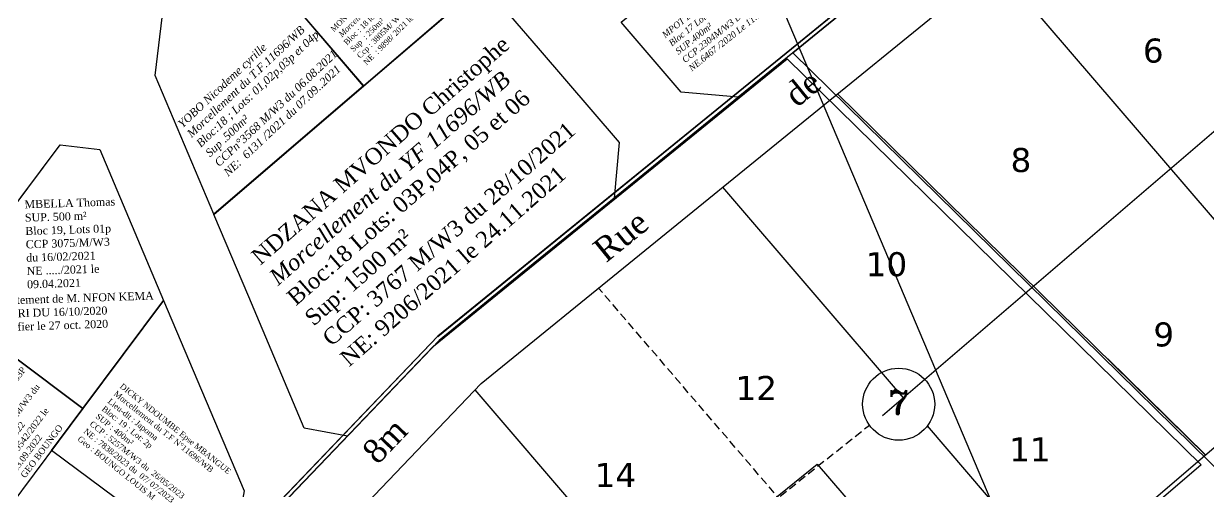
# Model space of a CAD drawing. Header units: millimetres. Extents: x 587399 to 927168, y 438565 to 1444955.
# Drawn here: x 591495.6 to 591643.7, y 444633.2 to 444691.6 of the extents above; entities that cross this region are included whole.
import ezdxf
from ezdxf.enums import TextEntityAlignment as Align

# ---------------------------------------------------------------- set-up
doc = ezdxf.new("R2010")
doc.units = ezdxf.units.MM
doc.header["$LTSCALE"] = 2
doc.linetypes.add('DISCONTINU', pattern=[0.75, 0.5, -0.25])
for name, color, linetype in [('AOUT 2021', 172, 'Continuous'), ('end maj 26 02 2021', 7, 'Continuous'), ('MAJ AOUT', 182, 'Continuous'), ('MAJ NOV 2021', 7, 'Continuous'), ('Parcelle MAJ', 6, 'Continuous')]:
    doc.layers.add(name, color=color, linetype=linetype)
doc.layers.add('MAJ APRES LE 13.01.2023', color=222, linetype='Continuous', lineweight=30)
doc.styles.get("Standard").update_dxf_attribs({"font": 'arial.ttf'})
doc.styles.add('STYLE3', font='tt0012m_.ttf', dxfattribs={"height": 13})
doc.styles.add('Times 1.0', font='times.ttf', dxfattribs={"width": 0.99, "height": 1})
doc.styles.add('TITRE', font='romant.shx', dxfattribs={"height": 5, "bigfont": 'bigfont.shx'})
doc.styles.add('Verdana 1.0', font='verdana.ttf', dxfattribs={"width": 0.99, "height": 1})

msp = doc.modelspace()

# ---------------------------------------------------------------- linework, layer by layer
at = {"color": 232, "lineweight": 30, "flags": 128}
msp.add_lwpolyline([(589619, 444839), (589665, 444789), (589701, 444534), (591315, 445141), (591436, 445058), (592078, 443543), (591745, 440674), (591661, 440379)], dxfattribs=at)
msp.add_lwpolyline([(589619, 444839), (589665, 444789), (589701, 444534), (591315, 445141), (591436, 445058), (592078, 443543), (591745, 440674), (591661, 440379)], dxfattribs=at)
msp.add_lwpolyline([(589619, 444839), (589665, 444789), (589701, 444534), (591315, 445141), (591436, 445058), (592078, 443543), (591745, 440674), (591661, 440379)], dxfattribs=at)
at = {"color": 150, "flags": 128}
msp.add_lwpolyline([(591500.153, 444676.493), (591505.095, 444675.894), (591513.077, 444657.036), (591503.005, 444643.559), (591485.382, 444656.731)], close=True, dxfattribs=at)
msp.add_lwpolyline([(591500.153, 444676.493), (591505.095, 444675.894), (591513.077, 444657.036), (591503.005, 444643.559), (591485.382, 444656.731)], close=True, dxfattribs=at)
at = {"layer": 'end maj 26 02 2021', "color": 7, "linetype": 'ByBlock'}
for p, q in [((591547.354, 444652.548), (591637.287, 444725.682)), ((591591.564, 444688.5), (591637.287, 444725.682)), ((591552.785, 444646.654), (591641.171, 444718.529)), ((591684.515, 444712.584), (591602.946, 444642.623)), ((591658.503, 444650.751), (591617.135, 444698.983)), ((591715.432, 444699.578), (591625.105, 444622.105)), ((591547.366, 444652.561), (591591.564, 444688.5)), ((591547.366, 444652.561), (591591.564, 444688.5)), ((591591.564, 444688.5), (591591.564, 444688.5)), ((591591.564, 444688.5), (591591.564, 444688.5)), ((591597.311, 444682.862), (591643.322, 444637.73)), ((591597.311, 444682.862), (591643.322, 444637.73)), ((591605.574, 444644.877), (591582.986, 444671.213)), ((591484.566, 444587.062), (591547.366, 444652.561)), ((591502.13, 444605.381), (591547.366, 444652.561)), ((591489.397, 444580.541), (591552.785, 444646.654)), ((591594.743, 444596.064), (591552.029, 444645.865)), ((591625.105, 444622.105), (591608.568, 444641.385)), ((591642.342, 444636.889), (591537.814, 444547.236))]:
    msp.add_line(p, q, dxfattribs=at)
at = {"layer": 'end maj 26 02 2021', "color": 7, "linetype": 'ByBlock', "ltscale": 0.0014}
for p, q in [((591637.288, 444725.682), (591591.564, 444688.5)), ((591591.564, 444688.5), (591547.366, 444652.561)), ((591547.366, 444652.561), (591484.566, 444587.062)), ((591631.095, 444649.733), (591643.325, 444637.733))]:
    msp.add_line(p, q, dxfattribs=at)
at = {"layer": 'end maj 26 02 2021', "color": 7, "linetype": 'DISCONTINU'}
for p, q in [((591609.924, 444609.085), (591567.463, 444658.59)), ((591527.971, 444583.036), (591601.3, 444641.471))]:
    msp.add_line(p, q, dxfattribs=at)
at = {"layer": 'end maj 26 02 2021', "color": 3, "flags": 128}
msp.add_lwpolyline([(591874.456, 444998.939), (591843.421, 444931.555), (591839.95, 444859.828), (591823.748, 444627.747), (591849.139, 444580.95), (591929.931, 444466.068), (591959.557, 444438.385), (592091.822, 444398.082), (592072.215, 444327.865), (591903.957, 444291.158), (591658.989, 444284.208), (591608.839, 444293.269), (591518.957, 444346.158), (591503.907, 444347.982), (591496.814, 444355.823), (591496.453, 444373.421), (591520.208, 444475.348), (591523.321, 444520.978), (591650.649, 444630.187), (591591.726, 444687.985), (591637.449, 444725.167), (591690.907, 444742.417), (591737.168, 444905.939), (591770.073, 444989.463)], dxfattribs=at)
msp.add_lwpolyline([(591874.456, 444998.939), (591843.421, 444931.555), (591839.95, 444859.828), (591823.748, 444627.747), (591849.139, 444580.95), (591929.931, 444466.068), (591959.557, 444438.385), (592091.822, 444398.082), (592072.215, 444327.865), (591903.957, 444291.158), (591658.989, 444284.208), (591608.839, 444293.269), (591518.957, 444346.158), (591503.907, 444347.982), (591496.814, 444355.823), (591496.453, 444373.421), (591520.208, 444475.348), (591523.321, 444520.978), (591650.649, 444630.187), (591591.726, 444687.985), (591637.449, 444725.167), (591690.907, 444742.417), (591737.168, 444905.939), (591770.073, 444989.463)], dxfattribs=at)
at = {"layer": 'end maj 26 02 2021', "color": 6, "linetype": 'ByBlock', "lineweight": -3, "ltscale": 0.0014, "flags": 128}
msp.add_lwpolyline([(591770.073, 444989.463), (591737.168, 444905.939), (591690.907, 444742.417), (591637.449, 444725.167), (591591.726, 444687.985), (591547.534, 444652.048), (591484.721, 444586.54), (591374.436, 444474.456), (591285.46, 444485.64)], dxfattribs=at)
msp.add_lwpolyline([(591770.073, 444989.463), (591737.168, 444905.939), (591690.907, 444742.417), (591637.449, 444725.167), (591591.726, 444687.985), (591547.534, 444652.048), (591484.721, 444586.54), (591374.436, 444474.456), (591285.46, 444485.64)], dxfattribs=at)
msp.add_lwpolyline([(591770.073, 444989.463), (591737.168, 444905.939), (591690.907, 444742.417), (591637.449, 444725.167), (591591.726, 444687.985), (591547.534, 444652.048), (591484.721, 444586.54), (591374.436, 444474.456), (591285.46, 444485.64)], dxfattribs=at)
msp.add_lwpolyline([(591770.073, 444989.463), (591737.168, 444905.939), (591690.907, 444742.417), (591637.449, 444725.167), (591591.726, 444687.985), (591547.534, 444652.048), (591484.721, 444586.54), (591374.436, 444474.456), (591285.46, 444485.64)], dxfattribs=at)
at = {"layer": 'end maj 26 02 2021', "color": 150, "lineweight": -3, "flags": 128}
msp.add_lwpolyline([(591589.702, 444707.588), (591600.445, 444695.063), (591584.917, 444682.439), (591577.787, 444683.08), (591570.299, 444691.81)], close=True, dxfattribs=at)
msp.add_lwpolyline([(591589.702, 444707.588), (591600.445, 444695.063), (591584.917, 444682.439), (591577.787, 444683.08), (591570.299, 444691.81)], close=True, dxfattribs=at)
msp.add_lwpolyline([(591589.702, 444707.588), (591600.445, 444695.063), (591584.917, 444682.439), (591577.787, 444683.08), (591570.299, 444691.81)], close=True, dxfattribs=at)
msp.add_lwpolyline([(591589.702, 444707.588), (591600.445, 444695.063), (591584.917, 444682.439), (591577.787, 444683.08), (591570.299, 444691.81)], close=True, dxfattribs=at)
at = {"layer": 'end maj 26 02 2021', "color": 7, "linetype": 'ByBlock', "ltscale": 0.0014, "flags": 128}
msp.add_lwpolyline([(591466.981, 444569.19), (591484.566, 444587.062), (591547.369, 444652.561), (591591.564, 444688.5)], dxfattribs=at)
msp.add_lwpolyline([(591466.981, 444569.19), (591484.566, 444587.062), (591547.369, 444652.561), (591591.564, 444688.5)], dxfattribs=at)
at = {"layer": 'end maj 26 02 2021', "color": 7, "flags": 128}
msp.add_lwpolyline([(591466.981, 444569.19), (591484.566, 444587.062), (591547.369, 444652.561), (591591.564, 444688.5)], dxfattribs=at)
at = {"layer": 'end maj 26 02 2021', "color": 3, "lineweight": 30, "flags": 128}
msp.add_lwpolyline([(591591.008, 444687.255), (591642.766, 444636.485), (591512.912, 444525.11), (591509.568, 444476.103), (591485.712, 444373.739), (591486.069, 444356.308), (591479.263, 444350.152), (591353.239, 444365.428), (591284.742, 444484.909), (591373.718, 444473.726), (591484.01, 444585.816), (591546.813, 444651.316), (591591.008, 444687.255)], dxfattribs=at)
msp.add_lwpolyline([(591591.008, 444687.255), (591642.766, 444636.485), (591512.912, 444525.11), (591509.568, 444476.103), (591485.712, 444373.739), (591486.069, 444356.308), (591479.263, 444350.152), (591353.239, 444365.428), (591284.742, 444484.909), (591373.718, 444473.726), (591484.01, 444585.816), (591546.813, 444651.316), (591591.008, 444687.255)], dxfattribs=at)
at = {"layer": 'end maj 26 02 2021', "color": 150, "linetype": 'ByBlock', "lineweight": -3, "ltscale": 0.0014, "flags": 128}
msp.add_lwpolyline([(591500.153, 444676.493), (591505.095, 444675.894), (591513.077, 444657.036), (591523.149, 444633.241), (591521.65, 444625.039), (591515.126, 444618.237), (591497.692, 444600.056), (591484.728, 444586.535), (591479.535, 444583.906), (591471.819, 444585.442), (591465.275, 444593.073), (591480.24, 444613.098), (591462.618, 444626.268), (591477.584, 444646.294), (591500.153, 444676.493)], close=True, dxfattribs=at)
msp.add_lwpolyline([(591500.153, 444676.493), (591505.095, 444675.894), (591513.077, 444657.036), (591523.149, 444633.241), (591521.65, 444625.039), (591515.126, 444618.237), (591497.692, 444600.056), (591484.728, 444586.535), (591479.535, 444583.906), (591471.819, 444585.442), (591465.275, 444593.073), (591480.24, 444613.098), (591462.618, 444626.268), (591477.584, 444646.294), (591500.153, 444676.493)], close=True, dxfattribs=at)
msp.add_lwpolyline([(591500.153, 444676.493), (591505.095, 444675.894), (591513.077, 444657.036), (591523.149, 444633.241), (591521.65, 444625.039), (591515.126, 444618.237), (591497.692, 444600.056), (591484.728, 444586.535), (591479.535, 444583.906), (591471.819, 444585.442), (591465.275, 444593.073), (591480.24, 444613.098), (591462.618, 444626.268), (591477.584, 444646.294), (591500.153, 444676.493)], close=True, dxfattribs=at)
msp.add_lwpolyline([(591500.153, 444676.493), (591505.095, 444675.894), (591513.077, 444657.036), (591523.149, 444633.241), (591521.65, 444625.039), (591515.126, 444618.237), (591497.692, 444600.056), (591484.728, 444586.535), (591479.535, 444583.906), (591471.819, 444585.442), (591465.275, 444593.073), (591480.24, 444613.098), (591462.618, 444626.268), (591477.584, 444646.294), (591500.153, 444676.493)], close=True, dxfattribs=at)
at = {"layer": 'end maj 26 02 2021', "color": 150, "lineweight": -3, "flags": 128}
msp.add_lwpolyline([(591500.153, 444676.493), (591505.095, 444675.894), (591513.077, 444657.036), (591523.149, 444633.241)], dxfattribs=at)
msp.add_lwpolyline([(591500.153, 444676.493), (591505.095, 444675.894), (591513.077, 444657.036), (591523.149, 444633.241)], dxfattribs=at)
msp.add_lwpolyline([(591500.153, 444676.493), (591505.095, 444675.894), (591513.077, 444657.036), (591523.149, 444633.241)], dxfattribs=at)
msp.add_lwpolyline([(591500.153, 444676.493), (591505.095, 444675.894), (591513.077, 444657.036), (591523.149, 444633.241)], dxfattribs=at)
at = {"layer": 'end maj 26 02 2021', "color": 7, "linetype": 'ByBlock'}
msp.add_circle((591604.965, 444644.081), 4.5, dxfattribs=at)
at = {"layer": 'MAJ AOUT', "color": 5, "flags": 128}
msp.add_lwpolyline([(591520.748, 444704.051), (591538.074, 444683.851), (591519.367, 444667.806), (591512.021, 444685.161), (591513.065, 444693.771)], close=True, dxfattribs=at)
msp.add_lwpolyline([(591520.748, 444704.051), (591538.074, 444683.851), (591519.367, 444667.806), (591512.021, 444685.161), (591513.065, 444693.771)], close=True, dxfattribs=at)
at = {"layer": 'MAJ APRES LE 13.01.2023', "color": 232, "lineweight": 30, "flags": 128}
msp.add_lwpolyline([(591513.077, 444657.033), (591523.149, 444633.238), (591521.65, 444625.036), (591519.68, 444622.982), (591499.087, 444638.313)], close=True, dxfattribs=at)
at = {"layer": 'MAJ APRES LE 13.01.2023', "lineweight": 30, "flags": 128}
msp.add_lwpolyline([(591594.765, 444636.587), (591614.76, 444613.338), (591604.568, 444604.568), (591584.313, 444628.117)], close=True, dxfattribs=at)
at = {"layer": 'MAJ NOV 2021', "flags": 128}
for points in [[(591544.73, 444706.261), (591552.983, 444696.639), (591538.092, 444683.829), (591529.821, 444693.473)], [(591544.73, 444706.261), (591552.983, 444696.639), (591538.092, 444683.829), (591529.821, 444693.473)], [(591552.992, 444696.609), (591559.916, 444688.554), (591570.024, 444676.77), (591569.399, 444669.816), (591557.758, 444660.35), (591547.55, 444652.053), (591536.084, 444640.095), (591530.675, 444641.09), (591523.724, 444657.512), (591519.376, 444667.776), (591537.82, 444683.596)], [(591552.992, 444696.609), (591559.916, 444688.554), (591570.024, 444676.77), (591569.399, 444669.816), (591557.758, 444660.35), (591547.55, 444652.053), (591536.084, 444640.095), (591530.675, 444641.09), (591523.724, 444657.512), (591519.376, 444667.776), (591537.82, 444683.596)], [(591513.077, 444657.036), (591523.148, 444633.241), (591521.65, 444625.039), (591515.125, 444618.237), (591497.692, 444600.055), (591484.728, 444586.534), (591479.535, 444583.905), (591471.819, 444585.441), (591465.274, 444593.072), (591480.24, 444613.098), (591462.618, 444626.267), (591477.583, 444646.293), (591485.382, 444656.728), (591503.004, 444643.558)], [(591513.077, 444657.036), (591523.148, 444633.241), (591521.65, 444625.039), (591515.125, 444618.237), (591497.692, 444600.055), (591484.728, 444586.534), (591479.535, 444583.905), (591471.819, 444585.441), (591465.274, 444593.072), (591480.24, 444613.098), (591462.618, 444626.267), (591477.583, 444646.293), (591485.382, 444656.728), (591503.004, 444643.558)]]:
    msp.add_lwpolyline(points, close=True, dxfattribs=at)
at = {"layer": 'Parcelle MAJ', "color": 6, "lineweight": 30, "flags": 128}
msp.add_lwpolyline([(591485.383, 444656.73), (591503.005, 444643.559), (591493.846, 444631.303), (591476.223, 444644.473), (591485.382, 444656.731)], dxfattribs=at)

# ---------------------------------------------------------------- texts
at = {"layer": 'AOUT 2021', "color": 0, "insert": (591517.971, 444675.866), "char_height": 1, "width": 24.76929, "attachment_point": 4, "rotation": 43.30963}
msp.add_mtext('{\\fTimes New Roman|b0|i1|c0|p18;YOBO Nicodeme cyrille\\P\\C1;Morcellement du T.F.11696/WB\\P\\C0;Bloc:18 ; Lots: 01,02p,03p et 04p\\PSup .500m²  \\PCCPn°3568 M/W3 du 06.08.2021\\PNE:  6131 /2021 du 07.09..2021}', dxfattribs=at)
msp.add_mtext('{\\fTimes New Roman|b0|i1|c0|p18;YOBO Nicodeme cyrille\\P\\C1;Morcellement du T.F.11696/WB\\P\\C0;Bloc:18 ; Lots: 01,02p,03p et 04p\\PSup .500m²  \\PCCPn°3568 M/W3 du 06.08.2021\\PNE:  6131 /2021 du 07.09..2021}', dxfattribs=at)
at = {"layer": 'end maj 26 02 2021', "color": 7, "linetype": 'ByBlock', "style": 'Times 1.0', "width": 0.99}
for s, rotation, p in [('Rue                     de                          8m', 39.08069, (591595.511, 444683.707)), ('Rue                       de                 8m', 46.22422, (591522.33, 444618.161))]:
    msp.add_text(s, height=3, rotation=rotation, dxfattribs=at).set_placement(p, align=Align.CENTER)
at = {"layer": 'end maj 26 02 2021', "color": 7, "linetype": 'ByBlock', "style": 'Verdana 1.0', "width": 0.99}
for s, p in [('6', (591636.787, 444688.269)), ('8', (591620.248, 444674.592)), ('10', (591603.438, 444661.575)), ('9', (591638.096, 444652.797)), ('12', (591587.163, 444646.138)), ('11', (591621.37, 444638.428)), ('14', (591569.553, 444635.227))]:
    msp.add_text(s, height=3, dxfattribs=at).set_placement(p, align=Align.MIDDLE)
at = {"layer": 'end maj 26 02 2021', "color": 7, "linetype": 'ByBlock', "style": 'TITRE'}
msp.add_text('7', height=3, dxfattribs=at).set_placement((591604.988, 444644.339), align=Align.MIDDLE)
at = {"layer": 'end maj 26 02 2021', "color": 150, "linetype": 'ByBlock', "lineweight": -3, "ltscale": 0.0014, "attachment_point": 1, "style": 'Times 1.0'}
for s, insert, char_height, width, rotation in [('{\\fTimes New Roman|b0|i1|c0|p18;\\C7;MPOT Laquaine Flore  \\fTimes New Roman|b0|i1|c186|p18;\\PBloc 1\\fTimes New Roman|b0|i1|c0|p18;7\\fTimes New Roman|b0|i1|c186|p18; Lot\\fTimes New Roman|b0|i1|c0|p18; 05P \\fTimes New Roman|b0|i1|c186|p18;\\PSUP.\\fTimes New Roman|b0|i1|c0|p18;400m²\\fTimes New Roman|b0|i1|c186|p18;\\PCCP.230\\fTimes New Roman|b0|i1|c0|p18;4\\fTimes New Roman|b0|i1|c186|p18;M/W3 Du 12.08.2020\\PNE.64\\fTimes New Roman|b0|i1|c0|p18;67\\fTimes New Roman|b0|i1|c186|p18; /2020 Le 11.09.2020}', (591575.281, 444690.425), 0.8, 77.53417, 38.66395), ('{\\fTimes New Roman|b0|i1|c0|p18;\\C7;MPOT Laquaine Flore  \\fTimes New Roman|b0|i1|c186|p18;\\PBloc 1\\fTimes New Roman|b0|i1|c0|p18;7\\fTimes New Roman|b0|i1|c186|p18; Lot\\fTimes New Roman|b0|i1|c0|p18; 05P \\fTimes New Roman|b0|i1|c186|p18;\\PSUP.\\fTimes New Roman|b0|i1|c0|p18;400m²\\fTimes New Roman|b0|i1|c186|p18;\\PCCP.230\\fTimes New Roman|b0|i1|c0|p18;4\\fTimes New Roman|b0|i1|c186|p18;M/W3 Du 12.08.2020\\PNE.64\\fTimes New Roman|b0|i1|c0|p18;67\\fTimes New Roman|b0|i1|c186|p18; /2020 Le 11.09.2020}', (591575.281, 444690.425), 0.8, 77.53417, 38.66395), ('{\\fTimes New Roman|b0|i1|c0|p18;\\C7;MPOT Laquaine Flore  \\fTimes New Roman|b0|i1|c186|p18;\\PBloc 1\\fTimes New Roman|b0|i1|c0|p18;7\\fTimes New Roman|b0|i1|c186|p18; Lot\\fTimes New Roman|b0|i1|c0|p18; 05P \\fTimes New Roman|b0|i1|c186|p18;\\PSUP.\\fTimes New Roman|b0|i1|c0|p18;400m²\\fTimes New Roman|b0|i1|c186|p18;\\PCCP.230\\fTimes New Roman|b0|i1|c0|p18;4\\fTimes New Roman|b0|i1|c186|p18;M/W3 Du 12.08.2020\\PNE.64\\fTimes New Roman|b0|i1|c0|p18;67\\fTimes New Roman|b0|i1|c186|p18; /2020 Le 11.09.2020}', (591575.281, 444690.425), 0.8, 77.53417, 38.66395), ('{\\fTimes New Roman|b0|i1|c0|p18;\\C7;MPOT Laquaine Flore  \\fTimes New Roman|b0|i1|c186|p18;\\PBloc 1\\fTimes New Roman|b0|i1|c0|p18;7\\fTimes New Roman|b0|i1|c186|p18; Lot\\fTimes New Roman|b0|i1|c0|p18; 05P \\fTimes New Roman|b0|i1|c186|p18;\\PSUP.\\fTimes New Roman|b0|i1|c0|p18;400m²\\fTimes New Roman|b0|i1|c186|p18;\\PCCP.230\\fTimes New Roman|b0|i1|c0|p18;4\\fTimes New Roman|b0|i1|c186|p18;M/W3 Du 12.08.2020\\PNE.64\\fTimes New Roman|b0|i1|c0|p18;67\\fTimes New Roman|b0|i1|c186|p18; /2020 Le 11.09.2020}', (591575.281, 444690.425), 0.8, 77.53417, 38.66395), ('{\\C256;MBELLA Thomas\\P\\fTimes New Roman|b0|i0|c186|p18;SUP. \\fTimes New Roman|b0|i0|c0|p18;500\\fTimes New Roman|b0|i0|c186|p18; m²\\PBloc \\fTimes New Roman|b0|i0|c0|p18;19\\fTimes New Roman|b0|i0|c186|p18;, Lots \\fTimes New Roman|b0|i0|c0|p18;01p\\fTimes New Roman|b0|i0|c186|p18;\\PCCP \\fTimes New Roman|b0|i0|c0|p18;3075/M\\fTimes New Roman|b0|i0|c186|p18;/W\\fTimes New Roman|b0|i0|c0|p18;3\\fTimes New Roman|b0|i0|c186|p18; du \\fTimes New Roman|b0|i0|c0|p18;16/02/2021\\P\\fTimes New Roman|b0|i0|c186|p18;NE \\fTimes New Roman|b0|i0|c0|p18;.....\\fTimes New Roman|b0|i0|c186|p18;/\\fTimes New Roman|b0|i0|c0|p18;2\\fTimes New Roman|b0|i0|c186|p18;021 le \\fTimes New Roman|b0|i0|c0|p18;09.04.2021}', (591495.681, 444669.547), 1, 11.47488, 1.84612), ('{\\C256;MBELLA Thomas\\P\\fTimes New Roman|b0|i0|c186|p18;SUP. \\fTimes New Roman|b0|i0|c0|p18;500\\fTimes New Roman|b0|i0|c186|p18; m²\\PBloc \\fTimes New Roman|b0|i0|c0|p18;19\\fTimes New Roman|b0|i0|c186|p18;, Lots \\fTimes New Roman|b0|i0|c0|p18;01p\\fTimes New Roman|b0|i0|c186|p18;\\PCCP \\fTimes New Roman|b0|i0|c0|p18;3075/M\\fTimes New Roman|b0|i0|c186|p18;/W\\fTimes New Roman|b0|i0|c0|p18;3\\fTimes New Roman|b0|i0|c186|p18; du \\fTimes New Roman|b0|i0|c0|p18;16/02/2021\\P\\fTimes New Roman|b0|i0|c186|p18;NE \\fTimes New Roman|b0|i0|c0|p18;.....\\fTimes New Roman|b0|i0|c186|p18;/\\fTimes New Roman|b0|i0|c0|p18;2\\fTimes New Roman|b0|i0|c186|p18;021 le \\fTimes New Roman|b0|i0|c0|p18;09.04.2021}', (591495.681, 444669.547), 1, 11.47488, 1.84612), ('{\\C256;MBELLA Thomas\\P\\fTimes New Roman|b0|i0|c186|p18;SUP. \\fTimes New Roman|b0|i0|c0|p18;500\\fTimes New Roman|b0|i0|c186|p18; m²\\PBloc \\fTimes New Roman|b0|i0|c0|p18;19\\fTimes New Roman|b0|i0|c186|p18;, Lots \\fTimes New Roman|b0|i0|c0|p18;01p\\fTimes New Roman|b0|i0|c186|p18;\\PCCP \\fTimes New Roman|b0|i0|c0|p18;3075/M\\fTimes New Roman|b0|i0|c186|p18;/W\\fTimes New Roman|b0|i0|c0|p18;3\\fTimes New Roman|b0|i0|c186|p18; du \\fTimes New Roman|b0|i0|c0|p18;16/02/2021\\P\\fTimes New Roman|b0|i0|c186|p18;NE \\fTimes New Roman|b0|i0|c0|p18;.....\\fTimes New Roman|b0|i0|c186|p18;/\\fTimes New Roman|b0|i0|c0|p18;2\\fTimes New Roman|b0|i0|c186|p18;021 le \\fTimes New Roman|b0|i0|c0|p18;09.04.2021}', (591495.681, 444669.547), 1, 11.47488, 1.84612), ('{\\C256;MBELLA Thomas\\P\\fTimes New Roman|b0|i0|c186|p18;SUP. \\fTimes New Roman|b0|i0|c0|p18;500\\fTimes New Roman|b0|i0|c186|p18; m²\\PBloc \\fTimes New Roman|b0|i0|c0|p18;19\\fTimes New Roman|b0|i0|c186|p18;, Lots \\fTimes New Roman|b0|i0|c0|p18;01p\\fTimes New Roman|b0|i0|c186|p18;\\PCCP \\fTimes New Roman|b0|i0|c0|p18;3075/M\\fTimes New Roman|b0|i0|c186|p18;/W\\fTimes New Roman|b0|i0|c0|p18;3\\fTimes New Roman|b0|i0|c186|p18; du \\fTimes New Roman|b0|i0|c0|p18;16/02/2021\\P\\fTimes New Roman|b0|i0|c186|p18;NE \\fTimes New Roman|b0|i0|c0|p18;.....\\fTimes New Roman|b0|i0|c186|p18;/\\fTimes New Roman|b0|i0|c0|p18;2\\fTimes New Roman|b0|i0|c186|p18;021 le \\fTimes New Roman|b0|i0|c0|p18;09.04.2021}', (591495.681, 444669.547), 1, 11.47488, 1.84612), ('{\\C256;désistement de M. NFON KEMA HENRI DU 16/10/2020\\PCertifier le 27 oct. 2020}', (591491.707, 444657.505), 1, 21.83615, 1.84612), ('{\\C256;désistement de M. NFON KEMA HENRI DU 16/10/2020\\PCertifier le 27 oct. 2020}', (591491.707, 444657.505), 1, 21.83615, 1.84612), ('{\\C256;désistement de M. NFON KEMA HENRI DU 16/10/2020\\PCertifier le 27 oct. 2020}', (591491.707, 444657.505), 1, 21.83615, 1.84612), ('{\\C256;désistement de M. NFON KEMA HENRI DU 16/10/2020\\PCertifier le 27 oct. 2020}', (591491.707, 444657.505), 1, 21.83615, 1.84612)]:
    msp.add_mtext(s, dxfattribs=dict(at, insert=insert, char_height=char_height, width=width, rotation=rotation))
at = {"layer": 'MAJ APRES LE 13.01.2023', "color": 232, "lineweight": 30, "insert": (591507.997, 444646.756), "char_height": 0.7228, "width": 20.27465, "attachment_point": 1, "rotation": 321.26868}
msp.add_mtext('{\\fTimes New Roman|b0|i0|c0|p18;DICKY NDOUMBE Epse MBANGUE   \\P\\C1;Morcellement du T.F N°11696/WB     \\P\\C256;Lieu-dit : Japoma\\PBloc: 19 ; Lot: 2p\\PSUP : 400m²\\PCCP : 5257M/W3 du  26/05/2023\\PNE : 7838/2023 du  07/ 07/2023\\P\\C1;Geo : BOUNGO LOUIS M}', dxfattribs=at)
at = {"layer": 'MAJ NOV 2021', "insert": (591533.876, 444691.057), "char_height": 0.7, "width": 16.02327, "attachment_point": 1, "rotation": 44.65349}
msp.add_mtext('{\\fTimes New Roman|b0|i0|c0|p18;MONKAM  Agathe\\P \\fTimes New Roman|b0|i1|c0|p18;\\C1;Morcellement du TF 11696/ WB\\P\\fTimes New Roman|b0|i0|c0|p18;\\C256;Bloc : 18 lot 02p et 04p\\PSup  : 250m²\\PCcp : 3805M/ W3 du  12/ 11/ 2021\\PNE  : 9898/ 2021 le 02/ 12/ 2021}', dxfattribs=at)
msp.add_mtext('{\\fTimes New Roman|b0|i0|c0|p18;MONKAM  Agathe\\P \\fTimes New Roman|b0|i1|c0|p18;\\C1;Morcellement du TF 11696/ WB\\P\\fTimes New Roman|b0|i0|c0|p18;\\C256;Bloc : 18 lot 02p et 04p\\PSup  : 250m²\\PCcp : 3805M/ W3 du  12/ 11/ 2021\\PNE  : 9898/ 2021 le 02/ 12/ 2021}', dxfattribs=at)
at = {"layer": 'MAJ NOV 2021', "attachment_point": 1, "style": 'STYLE3'}
for s, insert, char_height, width, rotation in [('\\A1;{\\fTimes New Roman|b0|i0|c0|p18;NDZANA MVONDO Christophe\\fTimes New Roman|b0|i1|c0|p18;\\P\\C1;Morcellement du YF 11696/WB\\C256;\\P\\fTimes New Roman|b0|i0|c0|p18;Bloc:18 Lots: 03P,04P, 05 et 06\\PSup: 1500 m²\\PCCP: 3767 M/W3 du 28/10/2021\\PNE: 9206/2021 le 24.11.2021}', (591523.85, 444662.9), 2.02262, 40.67397, 41.12046), ('\\A1;{\\fTimes New Roman|b0|i0|c0|p18;NDZANA MVONDO Christophe\\fTimes New Roman|b0|i1|c0|p18;\\P\\C1;Morcellement du YF 11696/WB\\C256;\\P\\fTimes New Roman|b0|i0|c0|p18;Bloc:18 Lots: 03P,04P, 05 et 06\\PSup: 1500 m²\\PCCP: 3767 M/W3 du 28/10/2021\\PNE: 9206/2021 le 24.11.2021}', (591523.85, 444662.9), 2.02262, 40.67397, 41.12046), ('\\A1;{\\fTimes New Roman|b0|i0|c0|p18;\\H1.479x;Desistement de NFON KEMA HENRI au profit de\\PMBOUCHEU INES ROMARIC\\P\\fTimes New Roman|b0|i1|c0|p18;\\C1;Morcellement du TF11696/W\\C256;\\P\\fTimes New Roman|b0|i0|c0|p18;Bloc:19 Lots: 01P,03P\\PSup: 336 m²\\PCCP: 4673 M/W3 du 27.09.2022\\PNE: 9542/2022 le 03.09.2022\\PGEO BOUNGO\\H0.676x; }', (591481.252, 444645.633), 0.5408, 11.28695, 53.21689)]:
    msp.add_mtext(s, dxfattribs=dict(at, insert=insert, char_height=char_height, width=width, rotation=rotation))

doc.saveas('drawing.dxf')
